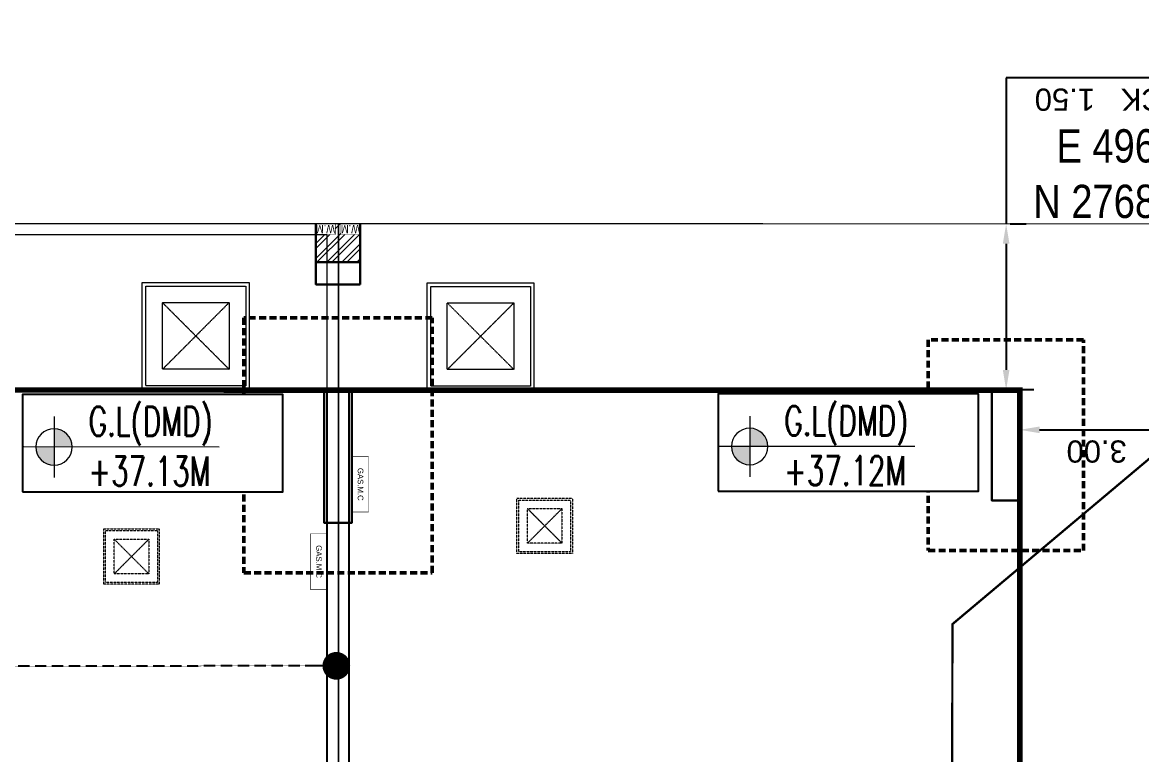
# Model space of a CAD drawing. Header units: centimetres. Extents: x -6122352 to 7132207, y -1694241 to 1947892.
# Drawn here: x 77676 to 87774, y -89250 to -82648 of the extents above; entities that cross this region are included whole.
import ezdxf
from ezdxf.enums import TextEntityAlignment as Align
from ezdxf.xclip import XClip

# ---------------------------------------------------------------- set-up
doc = ezdxf.new("R2010")
doc.units = ezdxf.units.CM
doc.header["$MEASUREMENT"] = 0
doc.header["$XCLIPFRAME"] = 2
doc.header["$PDMODE"] = 66
doc.header["$PDSIZE"] = 100
for name, pattern in [('23585-XR-AR-END-SETTING OUT PLAN$0$HIDDEN', [0.375, 0.25, -0.125]), ('DASHED2', [0.375, 0.25, -0.125]), ('XR-AR-END-SETTING OUT PLAN$0$23261-XR-AR-SI-GF$0$HIDDEN', [0.375, 0.25, -0.125])]:
    doc.linetypes.add(name, pattern=pattern)
for name, color, linetype in [('00-MI-DIM', 7, 'Continuous'), ('23585-XR-AR-BOUNDARY WALLS AND SETBACKS$0$setback', 7, 'XR-AR-END-SETTING OUT PLAN$0$23261-XR-AR-SI-GF$0$HIDDEN'), ('23585-XR-AR-END-ANNO-GF$0$XR-END-GROUND FLOOR PLAN$0$XR-MIDDLE-GROUND FLOOR PLAN$0$-LPG-CABINET', 6, 'Continuous'), ('23585-XR-AR-MID-ANNO-GF$0$945-4P-1-101-GROUND FLOOR PLAN$0$XR-MIDDLE-GROUND FLOOR PLAN$0$XR-MIDDLE-GROUND FLOOR PLAN$0$-LPG-CABINET', 6, 'Continuous'), ('@MI-REF LAYER', 7, 'Continuous'), ('B_TH_4', 7, 'Continuous'), ('XR-AR-MID-SETTING OUT FOR MASTER$0$23585-XR-AR-MID-GROUND FLOOR$0$GS-HATCH-FLOOR TILE', 251, 'Continuous'), ('XREF1$0$S-LEVELS', 2, 'Continuous'), ('XREF1$0$TYPICAL NEW PROFILE', 3, 'Continuous')]:
    doc.layers.add(name, color=color, linetype=linetype)
doc.layers.add('08-Compound Wall-4', color=7, linetype='Continuous', lineweight=25, true_color=0xff4405)
doc.layers.add('23585-XR-AR-DAMAC PLOT LIMITS$0$1-End units', color=7, linetype='Continuous', lineweight=5, true_color=0xf8991e)
for name, color, linetype, lineweight in [('23585-XR-AR-DAMAC PLOT LIMITS$0$1-Mid units', 41, 'Continuous', 5), ('23585-XR-AR-END-ANNO-GF$0$XR-END-GROUND FLOOR PLAN$0$XR-MIDDLE-GROUND FLOOR PLAN$0$S-ANNO-TXT', 3, 'Continuous', 25), ('23585-XR-AR-END-SETTING OUT PLAN$0$A-FLOR-UNDR', 8, '23585-XR-AR-END-SETTING OUT PLAN$0$HIDDEN', 5), ('23585-XR-AR-MID-ANNO-GF$0$945-4P-1-101-GROUND FLOOR PLAN$0$XR-MIDDLE-GROUND FLOOR PLAN$0$XR-MIDDLE-GROUND FLOOR PLAN$0$S-ANNO-TXT', 3, 'Continuous', 25), ('@ Foundations', 4, 'DASHED2', 50), ('A-ANNO-TEXT', 3, 'Continuous', 25), ('A-FLOR-XREF', 7, 'Continuous', 9), ('A-WALL', 7, 'Continuous', 30), ('A-WALL-PATT', 8, 'Continuous', 5), ('XR-AR-END-SETTING OUT PLAN$0$23585-XR-AR-END-GROUND FLOOR$0$S-COLS', 51, 'Continuous', 40), ('XR-AR-END-SETTING OUT PLAN$0$23585-XR-AR-END-GROUND FLOOR$0$S-COLS-PATT', 8, 'Continuous', 5), ('XR-AR-MID-SETTING OUT FOR MASTER$0$23585-XR-AR-MID-GROUND FLOOR$0$A-FLOR-PATT', 8, 'Continuous', 5), ('XR-AR-MID-SETTING OUT FOR MASTER$0$23585-XR-AR-MID-GROUND FLOOR$0$S-COLS', 51, 'Continuous', 40), ('XR-END-GROUND FLOOR PLAN$0$XR-END-GROUND FLOOR PLAN$0$A-FLOR-PATT_EXT', 8, 'Continuous', 5), ('XR-END-GROUND FLOOR PLAN$0$XR-MIDDLE TYPE 2-GROUND FLOOR PLAN$0$XR-MIDDLE-GROUND FLOOR PLAN$0$-DR-RW', 6, 'Continuous', 5), ('XR-END-GROUND FLOOR PLAN$0$XR-MIDDLE TYPE 2-GROUND FLOOR PLAN$0$XR-MIDDLE-GROUND FLOOR PLAN$0$S-ANNO-TXT', 3, 'Continuous', 25), ('XREF1$0$36-TAGLVL', 23, 'Continuous', 9)]:
    doc.layers.add(name, color=color, linetype=linetype, lineweight=lineweight)
doc.styles.add('23585-XR-AR-END-ANNO-GF$0$SDC-TEXT', font='arial.ttf')
doc.styles.add('23585-XR-AR-MID-ANNO-GF$0$SDC-TEXT', font='arial.ttf')
doc.styles.add('Gen-Text', font='arial.ttf', dxfattribs={"height": 2.5})
doc.styles.add('JWC BHQ 3.00', font='swissc.ttf', dxfattribs={"height": 3})
doc.styles.get("Standard").update_dxf_attribs({"font": 'arial.ttf'})
doc.styles.add('XR-END-GROUND FLOOR PLAN$0$XR-MIDDLE TYPE 2-GROUND FLOOR PLAN$0$XR-MIDDLE-GROUND FLOOR PLAN$0$Arial_1', font='arial.ttf', dxfattribs={"height": 0.002951})
doc.styles.add('XREF1$0$DLT_TEXT', font='romans.shx', dxfattribs={"width": 0.7})
doc.dimstyles.new('Dim Arrow Ann', dxfattribs={"dimtxt": 2.5, "dimasz": 3, "dimexe": 1.5, "dimexo": 1.5, "dimgap": 1, "dimtad": 1, "dimdec": 0, "dimlfac": 1000, "dimzin": 0, "dimdsep": 46, "dimtxsty": 'Gen-Text', "dimblk": 'ARCHTICK', "dimcen": 0, "dimclrd": 7, "dimclre": 7, "dimclrt": 7, "dimadec": 0, "dimazin": 0, "dimtfac": 1, "dimtdec": 0, "dimtofl": 0, "dimtmove": 2, "dimatfit": 3, "dimfxl": 1, "dimtolj": 1, "dimtzin": 0, "dimlwd": 0, "dimlwe": 0, "dimarcsym": 0})
doc.dimstyles.get("Standard").update_dxf_attribs({"dimtxt": 5, "dimasz": 0.5, "dimexe": 0.18, "dimexo": 0.0625, "dimgap": 0.09, "dimtad": 0, "dimtih": 1, "dimtoh": 1, "dimdec": 0, "dimzin": 0, "dimdsep": 46, "dimtxsty": 'Standard', "dimcen": 0.09, "dimadec": 0, "dimazin": 0, "dimtfac": 1, "dimtdec": 0, "dimtofl": 0, "dimtmove": 0, "dimatfit": 3, "dimfxl": 1, "dimtolj": 1, "dimtzin": 0, "dimarcsym": 0})

# ---------------------------------------------------------------- blocks, each defined once
blk = doc.blocks.new('23585-XR-AR-BOUNDARY WALLS AND SETBACKS')
at = {"layer": '23585-XR-AR-BOUNDARY WALLS AND SETBACKS$0$setback', "ltscale": 40, "const_width": 0.05}
blk.add_lwpolyline([(496528.014, 2768889.53), (496513.637, 2768902.704), (496509.482, 2768898.169), (496505.428, 2768893.746), (496501.375, 2768889.322), (496497.322, 2768884.898), (496493.268, 2768880.474), (496489.114, 2768875.94), (496503.491, 2768862.766), (496507.646, 2768867.301), (496511.699, 2768871.724), (496515.752, 2768876.148), (496519.806, 2768880.572), (496521.934, 2768882.894), (496523.859, 2768884.996), (496528.014, 2768889.53)], dxfattribs=at)
blk = doc.blocks.new('A$C9d9485f6')
at = {"layer": 'A-ANNO-TEXT', "rotation": 312.4881850805905}
blk.add_blockref('23585-XR-AR-BOUNDARY WALLS AND SETBACKS', (-2377088.535, -1504219.252), dxfattribs=at)
blk = doc.blocks.new('23585-XR-AR-DAMAC PLOT LIMITS')
at = {"layer": '23585-XR-AR-DAMAC PLOT LIMITS$0$1-End units', "color": 251, "true_color": 0x636466}
blk.add_lwpolyline([(496526.071, 2768882.969), (496508.376, 2768899.183), (496514.558, 2768905.929), (496532.253, 2768889.715), (496530.327, 2768887.614)], close=True, dxfattribs=at)
at = {"layer": '23585-XR-AR-DAMAC PLOT LIMITS$0$1-Mid units', "color": 251, "true_color": 0x636466}
blk.add_lwpolyline([(496522.018, 2768878.545), (496504.322, 2768894.759), (496508.376, 2768899.183), (496526.071, 2768882.969), (496524.146, 2768880.868)], close=True, dxfattribs=at)
blk = doc.blocks.new('A$Cf093b529')
at = {"layer": 'A-ANNO-TEXT'}
blk.add_blockref('23585-XR-AR-DAMAC PLOT LIMITS', (-495391.99, -2768603.442), dxfattribs=at)
blk = doc.blocks.new('_ArchTick')
at = {"color": 0, "linetype": 'ByBlock', "const_width": 0.15}
blk.add_lwpolyline([(-0.5, -0.5), (0.5, 0.5)], dxfattribs=at)
blk = doc.blocks.new('XR-AR-END-SETTING OUT PLAN$0$23585-XR-AR-END-GROUND FLOOR$0$A$C75a8815d')
at = {"layer": 'XR-AR-END-SETTING OUT PLAN$0$23585-XR-AR-END-GROUND FLOOR$0$S-COLS', "color": 252, "lineweight": 30}
for points in [[(6025, -4000), (6025, -2800), (6275, -2800), (6275, -4000)], [(0, -4000), (0, -3000), (250, -3000), (250, -4000)], [(5950, -4950), (6350, -4950), (6350, -5150), (5950, -5150)]]:
    blk.add_lwpolyline(points, close=True, dxfattribs=at)
blk = doc.blocks.new('23585-XR-AR-END-SETTING OUT PLAN$0$MH-800')
at = {"ltscale": 5}
for p, q in [((-294, -651), (306, -51)), ((-294, -51), (306, -651))]:
    blk.add_line(p, q, dxfattribs=at)
for points in [[(-477, 132), (-477, -833), (488, -833), (488, 132)], [(-444, 99), (-444, -801), (456, -801), (456, 99)], [(-294, -51), (-294, -651), (306, -651), (306, -51)]]:
    blk.add_lwpolyline(points, close=True, dxfattribs=at)
blk = doc.blocks.new('A$Cb2291f53')
blk.add_wipeout([(-200, 0), (200, 0), (200, 350), (-200, 350)])
at = {"layer": 'A-WALL-PATT'}
h = blk.add_hatch(dxfattribs=at)
h.set_pattern_fill('ANSI32', color=252, scale=10)
h.set_pattern_definition([(45, (-9150, -4e-08), (-67.3519, 67.3519), []), (45, (-9105.1, -4e-08), (-67.3519, 67.3519), [])])
h.paths.add_polyline_path([(-200, 350), (-200, 100), (-25, 100), (-25, 0), (25, 0), (25, 100), (200, 100), (200, 350)])
at = {"layer": 'A-WALL'}
blk.add_lwpolyline([(-200, 0), (200, 0), (200, 350), (-200, 350)], close=True, dxfattribs=at)
at = {"layer": 'XR-END-GROUND FLOOR PLAN$0$XR-END-GROUND FLOOR PLAN$0$A-FLOR-PATT_EXT'}
blk.add_line((100, 0), (-100, 0), dxfattribs=at)
at = {"layer": 'XR-END-GROUND FLOOR PLAN$0$XR-MIDDLE TYPE 2-GROUND FLOOR PLAN$0$XR-MIDDLE-GROUND FLOOR PLAN$0$-DR-RW', "ltscale": 100, "const_width": 5}
for points in [[(-200, 0), (-200, 100), (-25, 100), (-25, 0)], [(25, 0), (25, 100), (200, 100), (200, 0)]]:
    blk.add_lwpolyline(points, close=True, dxfattribs=at)
at = {"layer": 'XR-END-GROUND FLOOR PLAN$0$XR-MIDDLE TYPE 2-GROUND FLOOR PLAN$0$XR-MIDDLE-GROUND FLOOR PLAN$0$S-ANNO-TXT', "style": 'XR-END-GROUND FLOOR PLAN$0$XR-MIDDLE TYPE 2-GROUND FLOOR PLAN$0$XR-MIDDLE-GROUND FLOOR PLAN$0$Arial_1', "width": 0.8}
for p in [(-112, 52), (113, 52)]:
    blk.add_text('W.M', height=75, dxfattribs=at).set_placement(p, align=Align.MIDDLE)
blk = doc.blocks.new('XR-AR-END-SETTING OUT PLAN')
at = {"layer": '08-Compound Wall-4', "ltscale": 100}
blk.add_lwpolyline([(9050, 5500), (9050, 1500), (9250, 1500), (9250, 5500)], dxfattribs=at)
at = {"layer": '23585-XR-AR-END-ANNO-GF$0$XR-END-GROUND FLOOR PLAN$0$XR-MIDDLE-GROUND FLOOR PLAN$0$-LPG-CABINET', "ltscale": 100, "const_width": 5}
blk.add_lwpolyline([(9025, 2603), (9025, 2103), (8875, 2103), (8875, 2603)], close=True, dxfattribs=at)
at = {"layer": '23585-XR-AR-END-SETTING OUT PLAN$0$A-FLOR-UNDR', "color": 8, "ltscale": 100, "xscale": -0.5182770836547854, "yscale": 0.5182770836547854, "zscale": 0.5182770836547854, "rotation": 270.0000009865863}
blk.add_blockref('23585-XR-AR-END-SETTING OUT PLAN$0$MH-800', (7467, 2725, 0), dxfattribs=at)
at = {"layer": '23585-XR-AR-END-SETTING OUT PLAN$0$A-FLOR-UNDR', "color": 8, "ltscale": 100, "xscale": -1, "rotation": 270.0000009865863}
blk.add_blockref('23585-XR-AR-END-SETTING OUT PLAN$0$MH-800', (8215, 1012), dxfattribs=at)
at = {"layer": 'XR-AR-END-SETTING OUT PLAN$0$23585-XR-AR-END-GROUND FLOOR$0$S-COLS-PATT', "color": 8}
blk.add_blockref('XR-AR-END-SETTING OUT PLAN$0$23585-XR-AR-END-GROUND FLOOR$0$A$C75a8815d', (3000, 5500), dxfattribs=at)
at = {"layer": '23585-XR-AR-END-ANNO-GF$0$XR-END-GROUND FLOOR PLAN$0$XR-MIDDLE-GROUND FLOOR PLAN$0$S-ANNO-TXT', "style": '23585-XR-AR-END-ANNO-GF$0$SDC-TEXT'}
blk.add_text('GAS.M.C', height=50, rotation=90, dxfattribs=at).set_placement((8947, 2353), align=Align.MIDDLE)
at = {"layer": 'A-FLOR-XREF'}
blk.add_blockref('A$Cb2291f53', (9150, 0), dxfattribs=at)
blk = doc.blocks.new('END UNIT')
at = {"xscale": 0.001, "yscale": 0.001, "zscale": 0.001}
blk.add_blockref('XR-AR-END-SETTING OUT PLAN', (-9.15, 0), dxfattribs=at)
blk = doc.blocks.new('XR-AR-MID-SETTING OUT FOR MASTER$0$23585-XR-AR-MID-GROUND FLOOR$0$945-4P-1-101-GROUND FLOOR PLAN$0$XR-MIDDLE-CAR PARK HATCH')
at = {"layer": 'XR-AR-MID-SETTING OUT FOR MASTER$0$23585-XR-AR-MID-GROUND FLOOR$0$A-FLOR-PATT'}
blk.add_lwpolyline([(9250, 100), (9250, 5500), (15050, 5503), (15050, 100)], close=True, dxfattribs=at)
blk = doc.blocks.new('XR-AR-MID-SETTING OUT FOR MASTER$0$23585-XR-AR-MID-GROUND FLOOR$0$A$C08698786')
at = {"layer": 'XR-AR-MID-SETTING OUT FOR MASTER$0$23585-XR-AR-MID-GROUND FLOOR$0$S-COLS', "color": 252, "lineweight": 30}
blk.add_lwpolyline([(-200, 550), (200, 550), (200, 350), (-200, 350)], close=True, dxfattribs=at)
blk = doc.blocks.new('XR-AR-MID-SETTING OUT FOR MASTER')
at = {"layer": '23585-XR-AR-MID-ANNO-GF$0$945-4P-1-101-GROUND FLOOR PLAN$0$XR-MIDDLE-GROUND FLOOR PLAN$0$XR-MIDDLE-GROUND FLOOR PLAN$0$-LPG-CABINET', "ltscale": 100, "const_width": 5}
blk.add_lwpolyline([(250, 3300), (250, 2800), (100, 2800), (100, 3300)], close=True, dxfattribs=at)
at = {"layer": '08-Compound Wall-4', "ltscale": 100}
blk.add_blockref('XR-AR-MID-SETTING OUT FOR MASTER$0$23585-XR-AR-MID-GROUND FLOOR$0$945-4P-1-101-GROUND FLOOR PLAN$0$XR-MIDDLE-CAR PARK HATCH', (-9150, 0), dxfattribs=at)
at = {"layer": '23585-XR-AR-END-SETTING OUT PLAN$0$A-FLOR-UNDR', "color": 8, "ltscale": 100, "xscale": -0.5182770836547854, "yscale": 0.5182770836547854, "zscale": 0.5182770836547854, "rotation": 270.0000009865863}
blk.add_blockref('23585-XR-AR-END-SETTING OUT PLAN$0$MH-800', (2045, 3001, 0), dxfattribs=at)
at = {"layer": '23585-XR-AR-END-SETTING OUT PLAN$0$A-FLOR-UNDR', "color": 8, "ltscale": 100, "xscale": -1, "rotation": 270.0000009865863}
blk.add_blockref('23585-XR-AR-END-SETTING OUT PLAN$0$MH-800', (1634, 1009), dxfattribs=at)
at = {"layer": 'XR-AR-MID-SETTING OUT FOR MASTER$0$23585-XR-AR-MID-GROUND FLOOR$0$GS-HATCH-FLOOR TILE', "color": 8}
blk.add_blockref('XR-AR-MID-SETTING OUT FOR MASTER$0$23585-XR-AR-MID-GROUND FLOOR$0$A$C08698786', (0, 0), dxfattribs=at)
at = {"layer": '23585-XR-AR-MID-ANNO-GF$0$945-4P-1-101-GROUND FLOOR PLAN$0$XR-MIDDLE-GROUND FLOOR PLAN$0$XR-MIDDLE-GROUND FLOOR PLAN$0$S-ANNO-TXT', "color": 3, "style": '23585-XR-AR-MID-ANNO-GF$0$SDC-TEXT'}
blk.add_text('GAS.M.C', height=50, rotation=90, dxfattribs=at).set_placement((172, 3050), align=Align.MIDDLE)
blk = doc.blocks.new('MID UNIT')
at = {"xscale": 0.001, "yscale": 0.001, "zscale": 0.001}
blk.add_blockref('XR-AR-MID-SETTING OUT FOR MASTER', (0, 0), dxfattribs=at)
blk = doc.blocks.new('TH_4')
blk.add_blockref('END UNIT', (495802.305, 2769130.514))
blk.add_blockref('MID UNIT', (495802.305, 2769130.514))
blk = doc.blocks.new('A$C780da55d')
at = {"layer": 'B_TH_4', "xscale": 1.000039159572381, "yscale": 1.000039159572381, "zscale": 1.000039159572381}
blk.add_blockref('TH_4', (-495814.07, -2769239.302), dxfattribs=at)
blk = doc.blocks.new('23585-XR-AR-MALDIVE-2$0$TH_4')
blk.add_blockref('A$C780da55d', (495794.655, 2769130.864))
at = {"layer": '@ Foundations', "linetype": 'DASHED2', "ltscale": 0.25}
for points in [[(495801.455, 2769131.365), (495803.155, 2769131.365), (495803.155, 2769133.665), (495801.455, 2769133.665)], [(495795.58, 2769131.565), (495796.98, 2769131.565), (495796.98, 2769133.465), (495795.58, 2769133.465)]]:
    blk.add_lwpolyline(points, close=True, dxfattribs=at)
blk = doc.blocks.new('A$C3d5adbb0')
at = {"color": 1, "true_color": 0xeb0000, "const_width": 0.01}
blk.add_lwpolyline([(33.15, 0.002), (27.15, 0.003), (21.15, 0.004), (15.15, 0.005), (9.15, 0.006), (0, 0.008), (0.005, 24.008), (2.855, 24.007), (9.155, 24.006), (12.005, 24.006), (15.155, 24.005), (21.155, 24.004), (27.155, 24.003), (33.155, 24.002), (39.155, 24.001), (42.305, 24), (42.3, 0)], close=True, dxfattribs=at)
blk = doc.blocks.new('_Dot')
at = {"color": 0, "linetype": 'ByBlock', "lineweight": -2}
blk.add_line((-0.5, 0), (-1, 0), dxfattribs=at)
at = {"color": 0, "linetype": 'ByBlock', "const_width": 0.5}
blk.add_lwpolyline([(-0.25, 0, 1), (0.25, 0, 1)], format="xyb", close=True, dxfattribs=at)
blk = doc.blocks.new('XREF1$0$LVL  ATTR')
at = {"color": 7}
blk.add_wipeout([(-0.3373, 0.3835), (1.8973, 0.3835), (1.8973, -0.4505), (-0.3373, -0.4505)], dxfattribs=at)
at = {"layer": 'XREF1$0$36-TAGLVL', "extrusion": (-4.88814e-07, 1.40652e-17, 1)}
h = blk.add_hatch(color=252, dxfattribs=at)
h.paths.add_polyline_path([(-0.0654, 0.1563, 0.414214), (-0.2216, 0), (-0.0654, 0)])
h.paths.add_polyline_path([(0.0909, 0), (-0.0654, 0), (-0.0654, -0.1562, 0.414214)])
for p, q in [((-0.0654, -0.2604), (-0.0654, 0.2604)), ((1.3511, 0, 0), (-0.3253, 0, 0))]:
    blk.add_line(p, q, dxfattribs=at)
blk.add_circle((-0.0654, 0, 0), 0.1562, dxfattribs=at)
at = {"layer": 'XREF1$0$S-LEVELS', "color": 1}
blk.add_lwpolyline([(-0.3373, 0.3835), (1.8973, 0.3835), (1.8973, -0.4505), (-0.3373, -0.4505)], close=True, dxfattribs=at)
at = {"layer": 'XREF1$0$TYPICAL NEW PROFILE', "color": 3, "style": 'XREF1$0$DLT_TEXT', "width": 0.7}
for tag, p in [('+0.00M', (0.2413, 0.0671, -0.0001)), ('S.S.L', (0.2413, -0.3453, -0.0001))]:
    blk.add_attdef(tag, p, '', height=0.25, dxfattribs=at)
blk = doc.blocks.new('*D458')
at = {"color": 0, "lineweight": -2, "transparency": 16777216}
for p, q in [((494320.668, 2767860.646), (494320.668, 2767861.122)), ((494317.665, 2767860.966), (494317.665, 2767860.762)), ((494320.488, 2767860.942), (494317.845, 2767860.942))]:
    blk.add_line(p, q, dxfattribs=at)
at = {"color": 0, "transparency": 16777216}
for points in [[(494317.845, 2767860.972), (494317.845, 2767860.912), (494317.665, 2767860.942)], [(494320.488, 2767860.972), (494320.488, 2767860.912), (494320.668, 2767860.942)]]:
    blk.add_solid(points, dxfattribs=at)
at = {"layer": 'Defpoints', "color": 0, "transparency": 16777216}
for p in [(494317.665, 2767861.029), (494317.665, 2767860.942), (494320.668, 2767860.584)]:
    blk.add_point(p, dxfattribs=at)
at = {"color": 0, "transparency": 16777216, "insert": (494319.166, 2767861.136), "char_height": 0.2, "attachment_point": 5}
blk.add_mtext('\\A1;SET BACK   3.00', dxfattribs=at)
blk = doc.blocks.new('*D460')
at = {"color": 0, "lineweight": -2, "transparency": 16777216}
for p, q in [((494320.539, 2767860.581), (494320.97, 2767860.581)), ((494320.79, 2767859.264), (494320.79, 2767860.401)), ((494320.755, 2767859.084), (494320.61, 2767859.084)), ((494320.79, 2767857.769), (494320.79, 2767859.084)), ((494318.297, 2767857.769), (494320.79, 2767857.769))]:
    blk.add_line(p, q, dxfattribs=at)
at = {"color": 0, "transparency": 16777216}
for points in [[(494320.76, 2767860.401), (494320.82, 2767860.401), (494320.79, 2767860.581)], [(494320.76, 2767859.264), (494320.82, 2767859.264), (494320.79, 2767859.084)]]:
    blk.add_solid(points, dxfattribs=at)
at = {"layer": 'Defpoints', "color": 0, "transparency": 16777216}
for p in [(494320.476, 2767860.581), (494320.79, 2767860.581), (494320.818, 2767859.084)]:
    blk.add_point(p, dxfattribs=at)
at = {"color": 0, "transparency": 16777216, "insert": (494319.453, 2767857.963), "char_height": 0.2, "attachment_point": 5}
blk.add_mtext('\\A1;SET BACK   1.50', dxfattribs=at)
blk = doc.blocks.new('M3 REF WITH TABLES')
at = {"color": 1, "const_width": 0.02}
blk.add_lwpolyline([(57.617, 62.828), (57.379, 57.277), (64.314, 50.903), (64.064, 50.626), (64.314, 50.903), (69.529, 46.151), (75.215, 46.708)], dxfattribs=at)
blk = doc.blocks.new('A$C9fa2b657')
at = {"color": 1, "true_color": 0xeb0000, "const_width": 0.01}
blk.add_lwpolyline([(33.15, 1.309), (27.15, 1.31), (21.15, 1.311), (15.15, 1.312), (9.15, 1.314), (0, 1.315), (0.005, 25.315), (2.855, 25.315), (9.155, 25.314), (12.005, 25.313), (15.155, 25.313), (21.155, 25.311), (27.155, 25.31), (33.155, 25.309), (39.155, 25.308), (42.305, 25.307), (42.3, 1.307)], close=True, dxfattribs=at)
dim = blk.add_linear_dim(base=(0, 3.173), p1=(3.003, 2.815), p2=(0, 3.259), text='SET BACK   <>', dimstyle='Standard', override={"dimtxt": 0.2, "dimtad": 1, "dimtih": 0, "dimdec": 2})
dim.commit()
dim.dimension.update_dxf_attribs({"geometry": '*D458', "text_midpoint": (1.502, 3.367), "insert": (-494317.665, -2767857.769)})
dim = blk.add_linear_dim(base=(3.125, 2.812), p1=(3.153, 1.314), p2=(2.812, 2.812), angle=90, text='SET BACK   <>', dimstyle='Standard', override={"dimtxt": 0.2, "dimtad": 1, "dimtih": 0, "dimdec": 2, "dimtmove": 1})
dim.commit()
dim.dimension.update_dxf_attribs({"geometry": '*D460', "text_midpoint": (2.412, 0), "dimtype": 128, "insert": (-494317.665, -2767857.769)})

msp = doc.modelspace()

# ---------------------------------------------------------------- block references
at = {"layer": '@MI-REF LAYER', "xscale": 1000, "yscale": 1000, "zscale": 1000}
msp.add_blockref('A$C9d9485f6', (-23958.95046, 48155.57226), dxfattribs=at)

# ---------------------------------------------------------------- leaders
at = {"annotation_type": 0, "has_hookline": 1, "hookline_direction": 1, "text_width": 2372.14286, "horizontal_direction": (0.999998, 0.002163, 0)}
msp.add_leader([(89676.33369, -84464.08878), (97145.64595, -83992.62353), (89145.66466, -84009.92507)], dimstyle='Dim Arrow Ann', override={"dimscale": 0, "dimasz": 8000, "dimtad": 0}, dxfattribs=at)

# ---------------------------------------------------------------- next in the draw order: texts
at = {"layer": '00-MI-DIM', "color": 20, "insert": (89145.65466, -84009.92509), "char_height": 300, "attachment_point": 6, "rotation": 0.123913263, "style": 'JWC BHQ 3.00', "bg_fill": 3, "box_fill_scale": 1.5, "bg_fill_color": 256, "bg_fill_true_color": 13158600, "bg_fill_transparency": 0}
msp.add_mtext('\\A1;E 496514.558\\PN 2768905.929', dxfattribs=at)

# ---------------------------------------------------------------- next in the draw order: block references
at = {"layer": '@MI-REF LAYER'}
ref = msp.add_blockref('23585-XR-AR-MALDIVE-2$0$TH_4', (495862223.30683, 2769049743.41842), dxfattribs=dict(at, xscale=1000, yscale=1000, zscale=1000, rotation=180.0004263457452))
XClip(ref).set_block_clipping_path([(495835.392424888, 2769130.5103818076), (495835.3967513023, 2769154.4503569691), (495832.3070769482, 2769154.4109800979), (495826.3067906522, 2769154.4120675121), (495820.3069313536, 2769154.4132776167), (495814.3069288675, 2769154.4143526326), (495808.3069241312, 2769154.4154276499), (495805.1570141213, 2769154.4160303911), (495802.3069273843, 2769154.4565039617), (495796.0120296613, 2769154.457572191), (495793.2170129507, 2769154.4581686342), (495793.2122923648, 2769130.5183110787)])

# ---------------------------------------------------------------- next in the draw order: linework, layer by layer
at = {"layer": '@MI-REF LAYER', "color": 1, "const_width": 20}
msp.add_lwpolyline([(90321.1238, -84499.92497), (86067.02984, -88074.06944), (86050.21104, -97493.52405), (85677.19474, -97496.12411), (86050.21104, -97493.52405), (86068.90707, -104548.58983), (90319.58953, -108365.0687)], dxfattribs=at)
at = {"layer": '@MI-REF LAYER', "linetype": 'DASHED2', "extrusion": (1.12001e-13, -6.92407e-09, 1), "elevation": 20.83171}
msp.add_lwpolyline([(80508.13834, -88449.73932), (68068.42255, -88465.6067), (67512.46514, -89203.01877)], dxfattribs=at)

# ---------------------------------------------------------------- next in the draw order: block references
at = {"layer": '@MI-REF LAYER', "color": 10, "xscale": 1000, "yscale": 1000, "zscale": 1000, "rotation": 180.0004263450647}
msp.add_blockref('A$C3d5adbb0', (89676.49402, -84456.14049), dxfattribs=at)
at = {"layer": '@MI-REF LAYER', "extrusion": (1.12001e-13, -6.92407e-09, 1), "xscale": -250.0000000000001, "yscale": 250.0000000000001, "zscale": 250.0000000000001, "rotation": 180.0457838080791}
msp.add_blockref('_Dot', (80508.13834, -88449.73932, 10.41475), dxfattribs=at)

# ---------------------------------------------------------------- next in the draw order: block references
at = {"layer": '@MI-REF LAYER', "color": 7}
ref = msp.add_blockref('XREF1$0$LVL  ATTR', (78030.5534, -86476.31995, 0), dxfattribs=dict(at, xscale=-1051.480567989675, yscale=1051.480567989676, zscale=1051.480567989675, rotation=179.9901606883963))
ref.add_attrib('S.S.L', 'G.L(DMD)', (78273.61694, -86376.19005, -0.15112), dxfattribs={"layer": 'XREF1$0$TYPICAL NEW PROFILE', "color": 3, "height": 262.870142, "rotation": 359.990163982, "style": 'XREF1$0$DLT_TEXT', "width": 0.7})
ref.add_attrib('+0.00M', '+37.13M', (78271.31427, -86825.52466, -0.15112), dxfattribs={"layer": 'XREF1$0$TYPICAL NEW PROFILE', "color": 3, "height": 262.870142, "rotation": 359.990163982, "style": 'XREF1$0$DLT_TEXT', "width": 0.7})
ref = msp.add_blockref('XREF1$0$LVL  ATTR', (84306.86465, -86471.9512, 0.15112), dxfattribs=dict(at, xscale=-1051.480567989676, yscale=1051.480567989676, zscale=1051.480567989675, rotation=179.9901606838449))
ref.add_attrib('S.S.L', 'G.L(DMD)', (84549.92819, -86371.8213), dxfattribs={"layer": 'XREF1$0$TYPICAL NEW PROFILE', "color": 3, "height": 262.870142, "rotation": 359.990163977, "style": 'XREF1$0$DLT_TEXT', "width": 0.7})
ref.add_attrib('+0.00M', '+37.12M', (84547.62552, -86821.15591), dxfattribs={"layer": 'XREF1$0$TYPICAL NEW PROFILE', "color": 3, "height": 262.870142, "rotation": 359.990163977, "style": 'XREF1$0$DLT_TEXT', "width": 0.7})

# ---------------------------------------------------------------- next in the draw order: block references
at = {"layer": '@MI-REF LAYER', "xscale": 1000, "yscale": 1000, "zscale": 1000}
for name, p, rotation in [('A$Cf093b529', (-891608.73293, 539022.72011), 312.4882903633292), ('M3 REF WITH TABLES', (5073.57098, -84448.84299), 312.4882889992022)]:
    msp.add_blockref(name, p, dxfattribs=dict(at, rotation=rotation))
at = {"layer": '@MI-REF LAYER', "color": 10, "xscale": 1000, "yscale": 1000, "zscale": 1000, "rotation": 180.0004263467067}
msp.add_blockref('A$C9fa2b657', (89676.48429, -83148.69269), dxfattribs=at)

doc.saveas('drawing.dxf')
